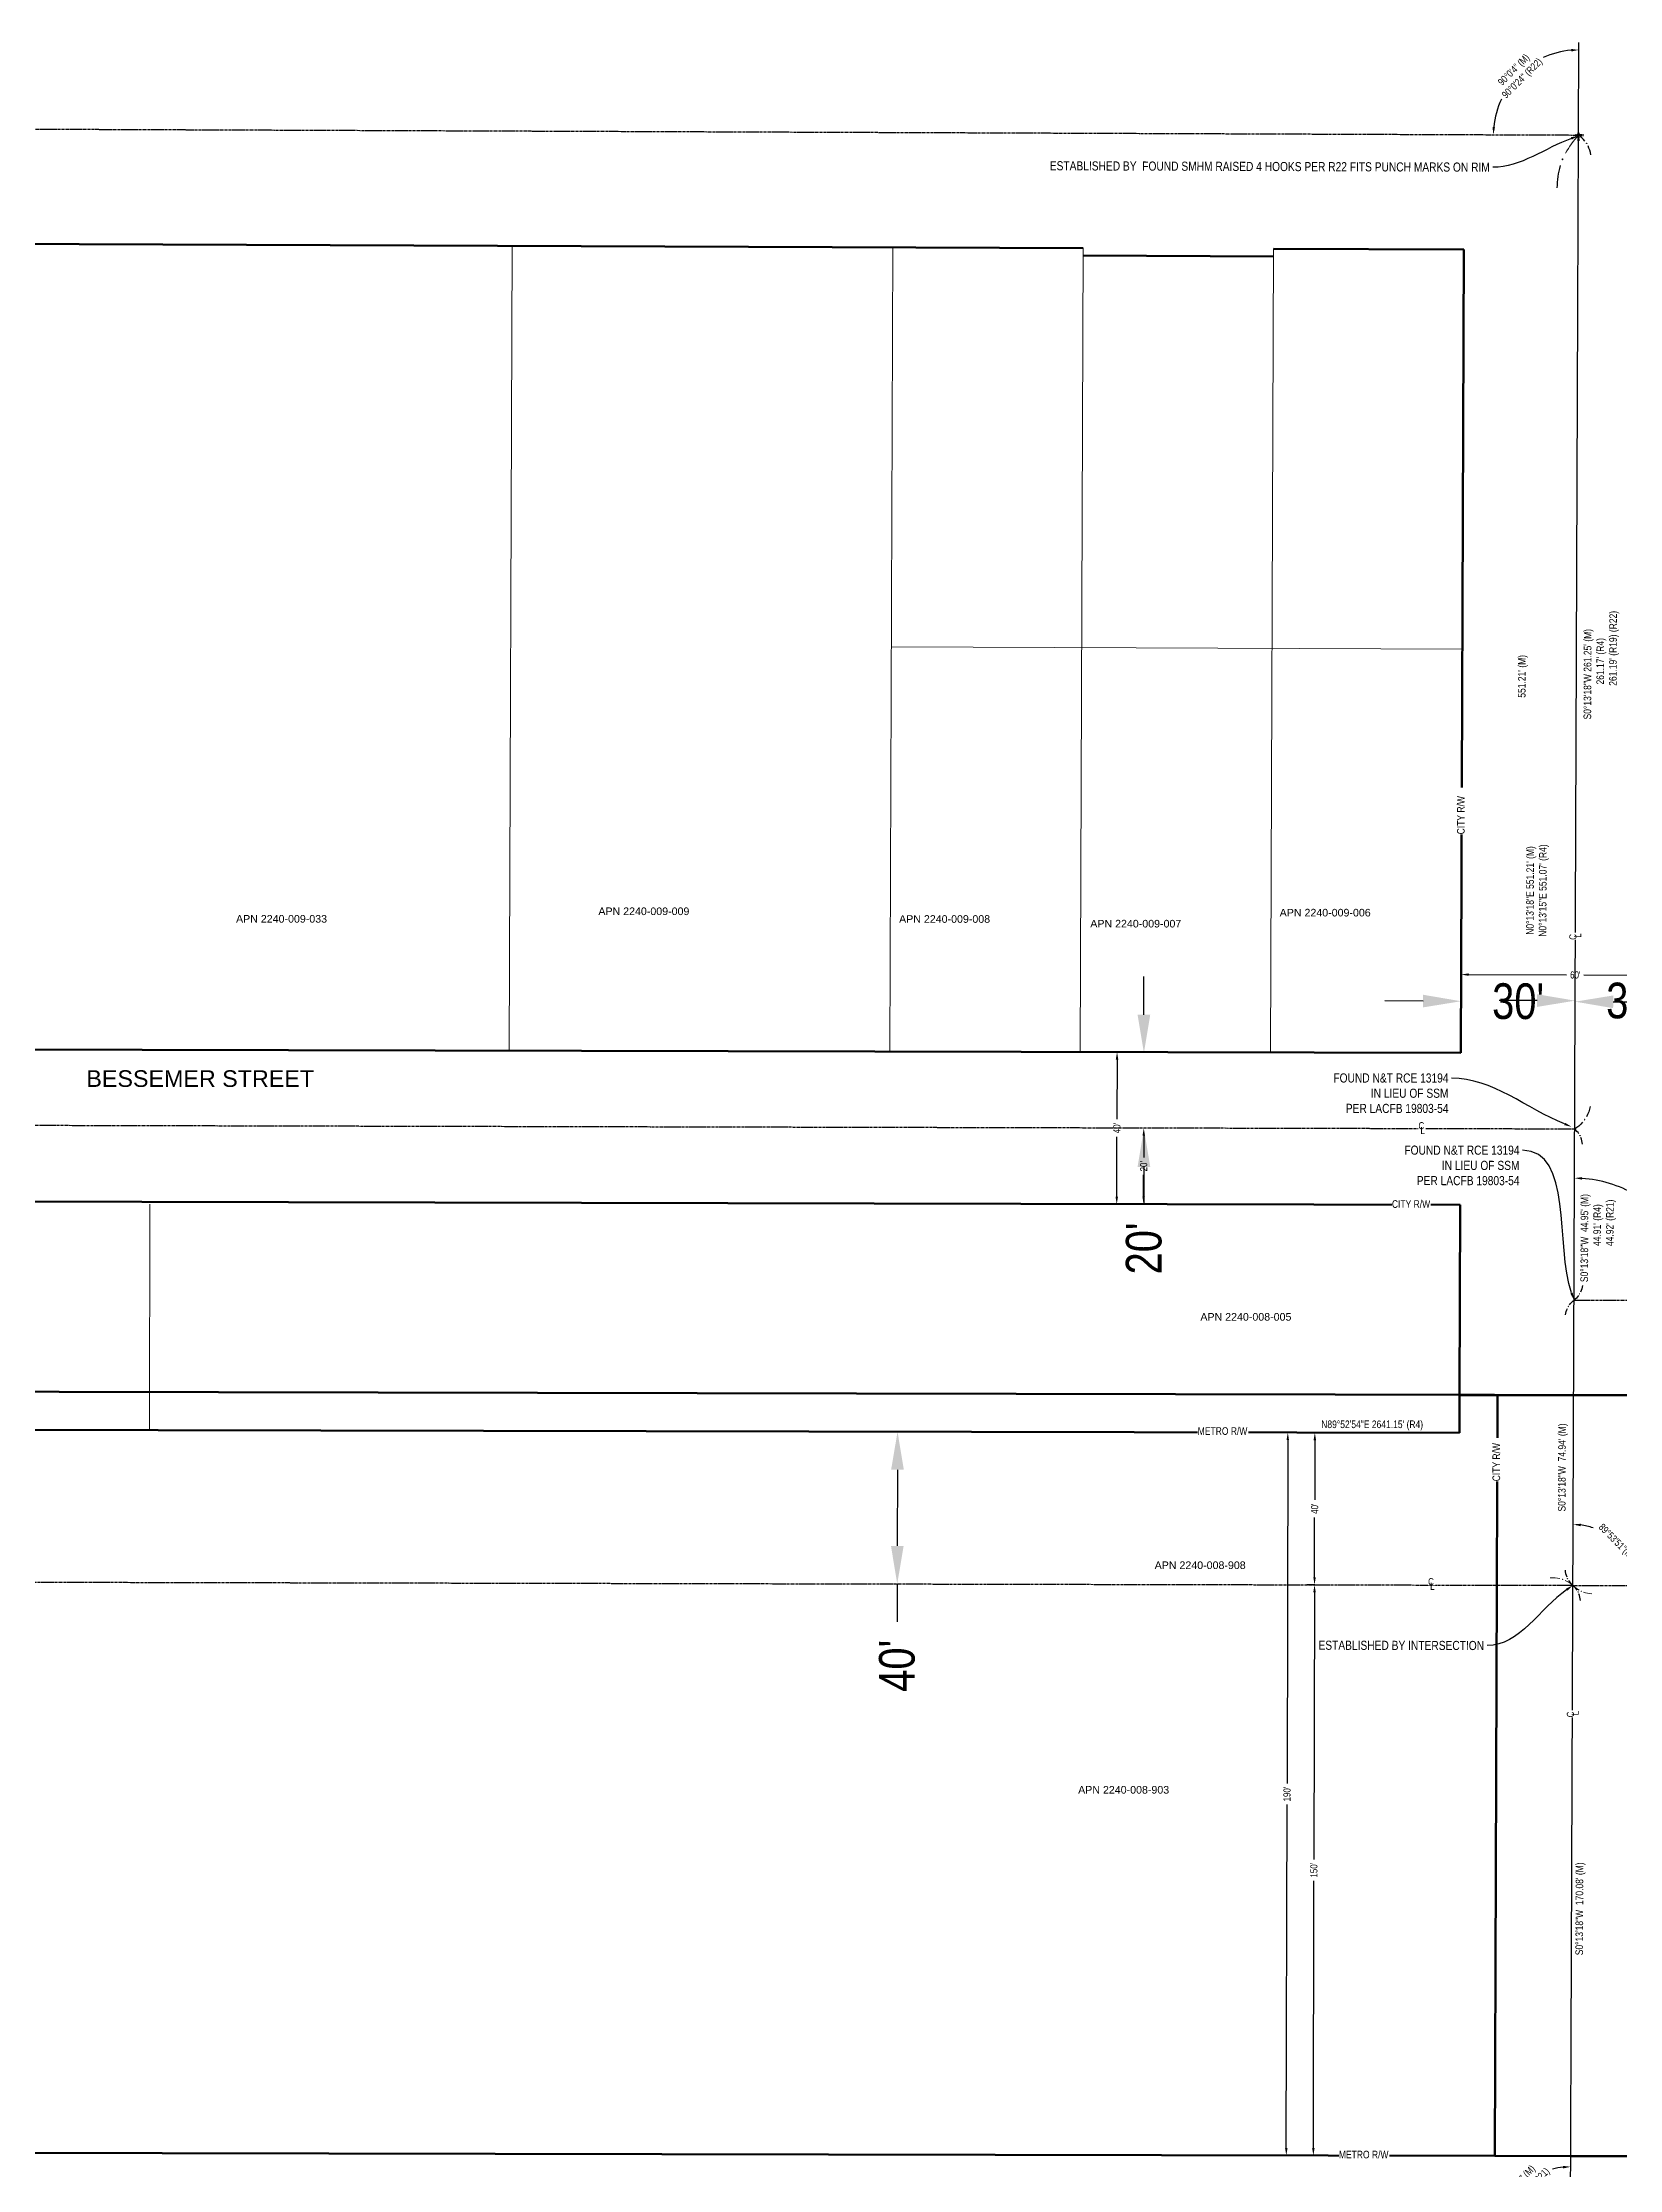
# Model space of a CAD drawing. Header units: feet. Extents: x 6396409 to 6445695, y 1882632 to 1891679.
# Drawn here: x 6426873 to 6427287, y 1888257 to 1888816 of the extents above; entities that cross this region are included whole.
import ezdxf
from ezdxf import colors
from ezdxf.entities.mleader import LeaderData, LeaderLine
from ezdxf.math import Vec2, Vec3

# ---------------------------------------------------------------- set-up
doc = ezdxf.new("R2010")
doc.units = ezdxf.units.FT
doc.header["$MEASUREMENT"] = 0
doc.linetypes.add('CENTER2', pattern=[1.125, 0.75, -0.125, 0.125, -0.125])
doc.linetypes.add('DASHED2', pattern=[0.375, 0.25, -0.125])
for name, color, linetype, lineweight in [('R-ANNO-LABL', 2, 'Continuous', 30), ('R-PROP-PRCL', 4, 'Continuous', 18), ('R-Row-Authority', 30, 'Continuous', 140), ('R-Row-Ease', 5, 'DASHED2', 50), ('R-Row-Ldr', 3, 'Continuous', 5), ('R-Row-Misc-Txto', 171, 'Continuous', 5), ('R-Row-Scl', 1, 'CENTER2', 25), ('R-Row-Sname', 8, 'Continuous', 0), ('R-Row-Srow', 6, 'Continuous', 50), ('VF-TOPO-TEXT-', 1, 'Continuous', 25)]:
    doc.layers.add(name, color=color, linetype=linetype, lineweight=lineweight)
doc.styles.add('CG-Symbol', font='arial.ttf', dxfattribs={"width": 0.8, "height": 0.09375})
doc.styles.add('G1_1 8_0', font='arial.ttf')
doc.styles.add('G4_7 32', font='arial.ttf', dxfattribs={"height": 0.219})
doc.styles.add('NCS1', font='arial.ttf', dxfattribs={"width": 0.8, "height": 0.09375})
doc.styles.add('NCS1-Anno', font='arial.ttf', dxfattribs={"width": 0.8, "height": 0.09375})
doc.dimstyles.new('Annotative (NCS1)', dxfattribs={"dimscale": 100, "dimtxt": 0.09375, "dimasz": 0.1, "dimexe": 0.1, "dimexo": 0.04, "dimgap": 0.05, "dimtad": 0, "dimdec": 3, "dimzin": 0, "dimdsep": 46, "dimtxsty": 'NCS1-Anno', "dimcen": 0.05, "dimaunit": 1, "dimadec": 3, "dimazin": 0, "dimtfac": 1, "dimtdec": 3, "dimtofl": 0, "dimtmove": 0, "dimatfit": 3, "dimfxl": 0.1, "dimtolj": 1, "dimtzin": 0, "dimarcsym": 0})

# ---------------------------------------------------------------- blocks, each defined once
blk = doc.blocks.new('*D2210')
at = {"layer": 'Defpoints', "color": 0, "transparency": 16777216}
for p in [(6427245.1, 1888450.53), (6427097.36, 1888410.83), (6427245.02, 1888410.53)]:
    blk.add_point(p, dxfattribs=at)
at = {"layer": 'R-Row-Ldr', "color": 0, "lineweight": -2, "transparency": 16777216}
for p, q in [((6427097.42, 1888440.83), (6427097.38, 1888420.83)), ((6427097.36, 1888410.83), (6427097.34, 1888400.83))]:
    blk.add_line(p, q, dxfattribs=at)
at = {"layer": 'R-Row-Ldr', "color": 0, "transparency": 16777216}
for points in [[(6427095.75, 1888440.84), (6427099.09, 1888440.83), (6427097.44, 1888450.83)], [(6427095.71, 1888420.84), (6427099.04, 1888420.83), (6427097.36, 1888410.83)]]:
    blk.add_solid(points, dxfattribs=at)
at = {"layer": 'R-Row-Ldr', "color": 0, "transparency": 16777216, "insert": (6427097.31, 1888389.32), "char_height": 9.375, "attachment_point": 5, "rotation": 89.881, "style": 'NCS1-Anno'}
blk.add_mtext("\\A1;40'", dxfattribs=at)
blk = doc.blocks.new('*D2211')
at = {"layer": 'Defpoints', "color": 0, "transparency": 16777216}
for p in [(6427245.48, 1888550.42), (6427162.19, 1888530.42), (6427245.44, 1888530.42)]:
    blk.add_point(p, dxfattribs=at)
at = {"layer": 'R-Row-Ldr', "color": 0, "lineweight": -2, "transparency": 16777216}
for p, q in [((6427162.19, 1888560.42), (6427162.19, 1888570.42)), ((6427162.19, 1888520.42), (6427162.19, 1888510.42))]:
    blk.add_line(p, q, dxfattribs=at)
at = {"layer": 'R-Row-Ldr', "color": 0, "transparency": 16777216}
for points in [[(6427160.52, 1888560.42), (6427163.85, 1888560.42), (6427162.19, 1888550.42)], [(6427160.52, 1888520.42), (6427163.85, 1888520.42), (6427162.19, 1888530.42)]]:
    blk.add_solid(points, dxfattribs=at)
at = {"layer": 'R-Row-Ldr', "color": 0, "transparency": 16777216, "insert": (6427162.19, 1888498.99), "char_height": 9.375, "attachment_point": 5, "rotation": 90, "style": 'NCS1-Anno'}
blk.add_mtext("\\A1;20'", dxfattribs=at)
blk = doc.blocks.new('_CrowsFoot-Start')
blk.add_circle((3.28, 2.59), 0.0638)
for centre, radius, start, end in [((8.43, -7.26), 11.12, 122.80358, 139.26835), ((8.35, -7.76), 11.54, 94.2373, 111.10725)]:
    blk.add_arc(centre, radius, start, end)
blk = doc.blocks.new('*D2394')
at = {"layer": 'Defpoints', "color": 0, "transparency": 16777216}
for p in [(6427275.52, 1888563.85), (6427245.48, 1888550.42), (6427275.47, 1888550.3)]:
    blk.add_point(p, dxfattribs=at)
at = {"layer": 'R-Row-Ldr', "color": 0, "lineweight": -2, "transparency": 16777216}
for p, q in [((6427235.54, 1888564), (6427225.54, 1888564.04)), ((6427285.52, 1888563.81), (6427295.52, 1888563.77))]:
    blk.add_line(p, q, dxfattribs=at)
at = {"layer": 'R-Row-Ldr', "color": 0, "transparency": 16777216}
for points in [[(6427235.54, 1888565.67), (6427235.53, 1888562.34), (6427245.54, 1888563.96)], [(6427285.53, 1888565.48), (6427285.51, 1888562.14), (6427275.52, 1888563.85)]]:
    blk.add_solid(points, dxfattribs=at)
at = {"layer": 'R-Row-Ldr', "color": 0, "transparency": 16777216, "insert": (6427260.53, 1888563.91), "char_height": 9.375, "attachment_point": 5, "rotation": 359.7784, "style": 'NCS1-Anno'}
blk.add_mtext("\\A1;30'", dxfattribs=at)
blk = doc.blocks.new('*D2395')
at = {"layer": 'Defpoints', "color": 0, "transparency": 16777216}
for p in [(6427305.51, 1888564.05), (6427275.48, 1888549.77), (6427305.48, 1888549.71)]:
    blk.add_point(p, dxfattribs=at)
at = {"layer": 'R-Row-Ldr', "color": 0, "lineweight": -2, "transparency": 16777216}
for p, q in [((6427265.51, 1888564.13), (6427255.51, 1888564.15)), ((6427315.51, 1888564.03), (6427325.51, 1888564.01))]:
    blk.add_line(p, q, dxfattribs=at)
at = {"layer": 'R-Row-Ldr', "color": 0, "transparency": 16777216}
for points in [[(6427265.51, 1888565.8), (6427265.51, 1888562.47), (6427275.51, 1888564.11)], [(6427315.51, 1888565.7), (6427315.51, 1888562.36), (6427305.51, 1888564.05)]]:
    blk.add_solid(points, dxfattribs=at)
at = {"layer": 'R-Row-Ldr', "color": 0, "transparency": 16777216, "insert": (6427290.51, 1888564.08), "char_height": 9.375, "attachment_point": 5, "rotation": 359.881, "style": 'NCS1-Anno'}
blk.add_mtext("\\A1;30'", dxfattribs=at)
blk = doc.blocks.new('Centerline')
at = {"insert": (-0.032, 0.064), "char_height": 0.0938, "attachment_point": 1, "style": 'NCS1-Anno', "bg_fill": 3, "box_fill_scale": 1, "bg_fill_color": 256, "bg_fill_transparency": 0}
blk.add_mtext_dynamic_manual_height_columns('C', width=0.09375, gutter_width=0.469, heights=[0.132], dxfattribs=at)
at = {"insert": (-0.005, 0.002), "char_height": 0.0938, "attachment_point": 1, "style": 'NCS1-Anno'}
blk.add_mtext_dynamic_manual_height_columns('L', width=0.09375, gutter_width=0.469, heights=[0], dxfattribs=at)
blk = doc.blocks.new('*D2413')
at = {"layer": 'Defpoints', "color": 0, "transparency": 16777216}
for p in [(6425954.99, 1888533.21), (6425986.36, 1887990.46), (6424632.22, 1887976.17), (6425952.84, 1887971.16), (6427273.27, 1887966.38)]:
    blk.add_point(p, dxfattribs=at)
at = {"layer": 'R-ANNO-LABL', "color": 0, "lineweight": -2, "transparency": 16777216}
for start, end in [(57.2221, 86.8133), (2.7552, 32.3463)]:
    blk.add_arc((6425952.84, 1887971.28), 38.62, start, end, dxfattribs=at)
at = {"layer": 'R-ANNO-LABL', "color": 0, "transparency": 16777216}
for points in [[(6425954.98, 1888009.5), (6425955, 1888010.17), (6425952.99, 1888009.89)], [(6425991.75, 1887973.14), (6425991.08, 1887973.12), (6425991.46, 1887971.13)]]:
    blk.add_solid(points, dxfattribs=at)
at = {"layer": 'R-ANNO-LABL', "color": 0, "transparency": 16777216, "insert": (6425980.25, 1887998.48), "char_height": 1.875, "width": 22.1496, "attachment_point": 5, "rotation": 314.7842, "style": 'NCS1-Anno'}
blk.add_mtext('\\A1;89°59\'35" (M) \\P89%%D58\'58" (R17)', dxfattribs=at)
blk = doc.blocks.new('*D2414')
at = {"layer": 'Defpoints', "color": 0, "transparency": 16777216}
for p in [(6425954.99, 1888533.21), (6424633.32, 1888245.96), (6428594.95, 1888237.72), (6425921.82, 1888224.82), (6425952.84, 1887971.28)]:
    blk.add_point(p, dxfattribs=at)
at = {"layer": 'R-ANNO-LABL', "color": 0, "lineweight": -2, "transparency": 16777216}
for start, end in [(182.9814, 211.8258), (237.8359, 266.6802)]:
    blk.add_arc((6425953.88, 1888243.22), 36.96, start, end, dxfattribs=at)
at = {"layer": 'R-ANNO-LABL', "color": 0, "transparency": 16777216}
for points in [[(6425916.64, 1888241.29), (6425917.3, 1888241.3), (6425916.92, 1888243.29)], [(6425951.75, 1888206.65), (6425951.73, 1888205.98), (6425953.74, 1888206.26)]]:
    blk.add_solid(points, dxfattribs=at)
at = {"layer": 'R-ANNO-LABL', "color": 0, "transparency": 16777216, "insert": (6425927.67, 1888217.16), "char_height": 1.875, "width": 27.8597, "attachment_point": 5, "rotation": 314.8308, "style": 'NCS1-Anno'}
blk.add_mtext('\\A1;89°54\'0" (M) \\P89%%D53\'50" (R16)', dxfattribs=at)
blk = doc.blocks.new('*D2415')
at = {"layer": 'Defpoints', "color": 0, "transparency": 16777216}
for p in [(6423314.93, 1888806.85), (6427276.4, 1888791.6), (6425982.17, 1888781.44), (6425955.88, 1888766.39), (6425952.84, 1887971.16)]:
    blk.add_point(p, dxfattribs=at)
at = {"layer": 'R-ANNO-LABL', "color": 0, "lineweight": -2, "transparency": 16777216}
for start, end in [(330.7183, 355.9952), (273.565, 298.842)]:
    blk.add_arc((6425956, 1888796.68), 30.29, start, end, dxfattribs=at)
at = {"layer": 'R-ANNO-LABL', "color": 0, "transparency": 16777216}
for points in [[(6425985.88, 1888794.58), (6425986.54, 1888794.55), (6425986.28, 1888796.56)], [(6425957.89, 1888766.12), (6425957.87, 1888766.79), (6425955.88, 1888766.39)]]:
    blk.add_solid(points, dxfattribs=at)
at = {"layer": 'R-ANNO-LABL', "color": 0, "transparency": 16777216, "insert": (6425977.33, 1888775.18), "char_height": 1.875, "width": 19.1656, "attachment_point": 5, "rotation": 44.7801, "style": 'NCS1-Anno'}
blk.add_mtext('\\A1;89°59\'55" (M)\\P90%%D00\'10" (R14)', dxfattribs=at)
blk = doc.blocks.new('*D2416')
at = {"layer": 'Defpoints', "color": 0, "transparency": 16777216}
for p in [(6427276.4, 1888791.6), (6427282.97, 1888424.29), (6425954.58, 1888413.21), (6428595.59, 1888407.72), (6427274.27, 1888240.39)]:
    blk.add_point(p, dxfattribs=at)
at = {"layer": 'R-ANNO-LABL', "color": 0, "lineweight": -2, "transparency": 16777216}
for start, end in [(70.6909, 82.6101), (7.0492, 18.9685)]:
    blk.add_arc((6427274.93, 1888410.46), 16, start, end, dxfattribs=at)
at = {"layer": 'R-ANNO-LABL', "color": 0, "transparency": 16777216}
for points in [[(6427276.96, 1888426), (6427277.01, 1888426.66), (6427274.99, 1888426.46)], [(6427291.14, 1888412.45), (6427290.47, 1888412.41), (6427290.92, 1888410.43)]]:
    blk.add_solid(points, dxfattribs=at)
at = {"layer": 'R-ANNO-LABL', "color": 0, "transparency": 16777216, "insert": (6427286.27, 1888421.74), "char_height": 1.875, "width": 12.9679, "attachment_point": 5, "rotation": 314.8297, "style": 'NCS1-Anno'}
blk.add_mtext('\\A1;89°53\'51"(M)', dxfattribs=at)
blk = doc.blocks.new('*D2417')
at = {"layer": 'Defpoints', "color": 0, "transparency": 16777216}
for p in [(6427276.4, 1888791.6), (6427265.72, 1888255.39), (6424633.32, 1888245.96), (6427256.27, 1888240.51), (6427274.27, 1888240.39)]:
    blk.add_point(p, dxfattribs=at)
at = {"layer": 'R-ANNO-LABL', "color": 0, "lineweight": -2, "transparency": 16777216}
blk.add_line((6427257.07, 1888240.51), (6427259.07, 1888240.5), dxfattribs=at)
for start, end in [(96.446, 105.9058), (163.7534, 173.2132)]:
    blk.add_arc((6427274.27, 1888240.47), 17.2, start, end, dxfattribs=at)
at = {"layer": 'R-ANNO-LABL', "color": 0, "transparency": 16777216}
for points in [[(6427272.32, 1888257.89), (6427272.36, 1888257.22), (6427274.34, 1888257.67)], [(6427257.53, 1888242.48), (6427256.86, 1888242.52), (6427257.07, 1888240.51)]]:
    blk.add_solid(points, dxfattribs=at)
at = {"layer": 'R-ANNO-LABL', "color": 0, "transparency": 16777216, "insert": (6427262.15, 1888252.67), "char_height": 1.875, "width": 14.6003, "attachment_point": 5, "rotation": 44.8296, "style": 'NCS1-Anno'}
blk.add_mtext('\\A1;90°6\'9" (M)\\P90%%D06\'19" (R21)', dxfattribs=at)
blk = doc.blocks.new('_CrowsFoot-End')
at = {"extrusion": (0, 0, -1)}
blk.add_circle((3.28, 2.59), 0.0638, dxfattribs=at)
for centre, radius, start, end in [((8.35, -7.76), 11.54, 94.2373, 111.10725), ((8.43, -7.26), 11.12, 122.80358, 139.26835)]:
    blk.add_arc(centre, radius, start, end, dxfattribs=at)
blk = doc.blocks.new('*D2430')
at = {"layer": 'Defpoints', "color": 0, "transparency": 16777216}
for p in [(6427162.15, 1888530.61), (6427245.38, 1888530.42), (6427245.33, 1888510.42)]:
    blk.add_point(p, dxfattribs=at)
at = {"layer": 'R-Row-Ldr', "color": 0, "lineweight": -2, "transparency": 16777216}
for p, q in [((6427162.15, 1888528.61), (6427162.13, 1888522.9)), ((6427162.11, 1888512.61), (6427162.12, 1888518.33))]:
    blk.add_line(p, q, dxfattribs=at)
at = {"layer": 'R-Row-Ldr', "color": 0, "transparency": 16777216}
for points in [[(6427161.81, 1888528.61), (6427162.48, 1888528.61), (6427162.15, 1888530.61)], [(6427161.78, 1888512.61), (6427162.44, 1888512.61), (6427162.11, 1888510.61)]]:
    blk.add_solid(points, dxfattribs=at)
at = {"layer": 'R-Row-Ldr', "color": 0, "transparency": 16777216, "insert": (6427162.13, 1888520.61), "char_height": 1.875, "attachment_point": 5, "rotation": 89.8677, "style": 'NCS1-Anno'}
blk.add_mtext("\\A1;20'", dxfattribs=at)
blk = doc.blocks.new('*D2436')
at = {"layer": 'Defpoints', "color": 0, "transparency": 16777216}
for p in [(6427276.5, 1888815.9), (6427265.29, 1888811.01), (6423314.93, 1888806.85), (6427276.4, 1888791.6), (6427276.4, 1888791.6)]:
    blk.add_point(p, dxfattribs=at)
at = {"layer": 'R-ANNO-LABL', "color": 0, "lineweight": -2, "transparency": 16777216}
for start, end in [(94.9034, 114.549), (155.0089, 174.6544)]:
    blk.add_arc((6427276.4, 1888791.6), 22.37, start, end, dxfattribs=at)
at = {"layer": 'R-ANNO-LABL', "color": 0, "transparency": 16777216}
for points in [[(6427274.48, 1888814.22), (6427274.5, 1888813.55), (6427276.49, 1888813.96)], [(6427254.46, 1888793.66), (6427253.8, 1888793.7), (6427254.03, 1888791.68)]]:
    blk.add_solid(points, dxfattribs=at)
at = {"layer": 'R-ANNO-LABL', "color": 0, "transparency": 16777216, "insert": (6427260.65, 1888807.47), "char_height": 1.875, "attachment_point": 5, "rotation": 44.7789, "style": 'NCS1-Anno'}
blk.add_mtext('\\A1;90°0\'4" (M)\\P90%%D0\'24" (R22)', dxfattribs=at)
blk = doc.blocks.new('*D2437')
at = {"layer": 'Defpoints', "color": 0, "transparency": 16777216}
for p in [(6427276.4, 1888791.6), (6427291.34, 1888513.12), (6427275.22, 1888485.4), (6428595.94, 1888482.71), (6427274.27, 1888240.39)]:
    blk.add_point(p, dxfattribs=at)
at = {"layer": 'R-ANNO-LABL', "color": 0, "lineweight": -2, "transparency": 16777216}
for start, end in [(59.862, 86.205), (3.4567, 29.7997)]:
    blk.add_arc((6427275.22, 1888485.4), 32.07, start, end, dxfattribs=at)
at = {"layer": 'R-ANNO-LABL', "color": 0, "transparency": 16777216}
for points in [[(6427277.33, 1888517.07), (6427277.35, 1888517.74), (6427275.34, 1888517.47)], [(6427307.56, 1888487.34), (6427306.9, 1888487.32), (6427307.29, 1888485.33)]]:
    blk.add_solid(points, dxfattribs=at)
at = {"layer": 'R-ANNO-LABL', "color": 0, "transparency": 16777216, "insert": (6427297.96, 1888508.01), "char_height": 1.875, "attachment_point": 5, "rotation": 314.8309, "style": 'NCS1-Anno'}
blk.add_mtext('\\A1;89°53\'42" (M) \\P89%%D53\'46" (R20)', dxfattribs=at)
blk = doc.blocks.new('*D2482')
at = {"layer": 'Defpoints', "color": 0, "transparency": 16777216}
for p in [(6427245.56, 1888570.48), (6427305.56, 1888570.75), (6427305.56, 1888570.25)]:
    blk.add_point(p, dxfattribs=at)
at = {"layer": 'R-Row-Ldr', "color": 0, "lineweight": -2, "transparency": 16777216}
for p, q in [((6427245.56, 1888571.28), (6427245.57, 1888572.97)), ((6427247.56, 1888570.97), (6427273.28, 1888570.87)), ((6427303.56, 1888570.75), (6427277.84, 1888570.85)), ((6427305.56, 1888571.05), (6427305.57, 1888572.75))]:
    blk.add_line(p, q, dxfattribs=at)
at = {"layer": 'R-Row-Ldr', "color": 0, "transparency": 16777216}
for points in [[(6427247.56, 1888571.3), (6427247.56, 1888570.63), (6427245.56, 1888570.97)], [(6427303.56, 1888571.09), (6427303.56, 1888570.42), (6427305.56, 1888570.75)]]:
    blk.add_solid(points, dxfattribs=at)
at = {"layer": 'R-Row-Ldr', "color": 0, "transparency": 16777216, "insert": (6427275.56, 1888570.86), "char_height": 1.875, "attachment_point": 5, "rotation": 359.7825, "style": 'NCS1-Anno'}
blk.add_mtext("\\A1;60'", dxfattribs=at)
blk = doc.blocks.new('*D2483')
at = {"layer": 'Defpoints', "color": 0, "transparency": 16777216}
for p in [(6427155.09, 1888550.63), (6427155.13, 1888550.63), (6427155, 1888510.63)]:
    blk.add_point(p, dxfattribs=at)
at = {"layer": 'R-Row-Ldr', "color": 0, "lineweight": -2, "transparency": 16777216}
for p, q in [((6427155.13, 1888548.63), (6427155.09, 1888532.93)), ((6427155.89, 1888550.63), (6427157.13, 1888550.62)), ((6427155.05, 1888512.63), (6427155.08, 1888528.32)), ((6427155.8, 1888510.63), (6427157.04, 1888510.62))]:
    blk.add_line(p, q, dxfattribs=at)
at = {"layer": 'R-Row-Ldr', "color": 0, "transparency": 16777216}
for points in [[(6427154.8, 1888548.63), (6427155.46, 1888548.63), (6427155.13, 1888550.63)], [(6427154.71, 1888512.63), (6427155.38, 1888512.63), (6427155.04, 1888510.63)]]:
    blk.add_solid(points, dxfattribs=at)
at = {"layer": 'R-Row-Ldr', "color": 0, "transparency": 16777216, "insert": (6427155.09, 1888530.63), "char_height": 1.875, "attachment_point": 5, "rotation": 89.8677, "style": 'NCS1-Anno'}
blk.add_mtext("\\A1;40'", dxfattribs=at)
blk = doc.blocks.new('*D2491')
at = {"layer": 'Defpoints', "color": 0, "transparency": 16777216}
for p in [(6427207.03, 1888410.61), (6427207.89, 1888410.6), (6427207.58, 1888260.61)]:
    blk.add_point(p, dxfattribs=at)
at = {"layer": 'R-Row-Ldr', "color": 0, "lineweight": -2, "transparency": 16777216}
for p, q in [((6427207.09, 1888410.61), (6427205.03, 1888410.61)), ((6427207.02, 1888408.61), (6427206.88, 1888338.39)), ((6427206.72, 1888262.61), (6427206.87, 1888332.82)), ((6427206.78, 1888260.61), (6427204.72, 1888260.61))]:
    blk.add_line(p, q, dxfattribs=at)
at = {"layer": 'R-Row-Ldr', "color": 0, "transparency": 16777216}
for points in [[(6427206.69, 1888408.61), (6427207.36, 1888408.61), (6427207.03, 1888410.61)], [(6427206.39, 1888262.61), (6427207.05, 1888262.61), (6427206.72, 1888260.61)]]:
    blk.add_solid(points, dxfattribs=at)
at = {"layer": 'R-Row-Ldr', "color": 0, "transparency": 16777216, "insert": (6427206.87, 1888335.61), "char_height": 1.875, "attachment_point": 5, "rotation": 89.881, "style": 'NCS1-Anno'}
blk.add_mtext("\\A1;150'", dxfattribs=at)
blk = doc.blocks.new('*D2492')
at = {"layer": 'Defpoints', "color": 0, "transparency": 16777216}
for p in [(6427207.11, 1888450.61), (6427207.11, 1888450.61), (6427207.03, 1888410.61)]:
    blk.add_point(p, dxfattribs=at)
at = {"layer": 'R-Row-Ldr', "color": 0, "lineweight": -2, "transparency": 16777216}
for p, q in [((6427206.31, 1888450.61), (6427205.11, 1888450.61)), ((6427207.11, 1888448.61), (6427207.07, 1888432.91)), ((6427207.03, 1888412.61), (6427207.06, 1888428.3)), ((6427206.23, 1888410.61), (6427205.03, 1888410.61))]:
    blk.add_line(p, q, dxfattribs=at)
at = {"layer": 'R-Row-Ldr', "color": 0, "transparency": 16777216}
for points in [[(6427206.77, 1888448.61), (6427207.44, 1888448.6), (6427207.11, 1888450.61)], [(6427206.7, 1888412.61), (6427207.37, 1888412.61), (6427207.03, 1888410.61)]]:
    blk.add_solid(points, dxfattribs=at)
at = {"layer": 'R-Row-Ldr', "color": 0, "transparency": 16777216, "insert": (6427207.07, 1888430.61), "char_height": 1.875, "attachment_point": 5, "rotation": 89.881, "style": 'NCS1-Anno'}
blk.add_mtext("\\A1;40'", dxfattribs=at)
blk = doc.blocks.new('*D2493')
at = {"layer": 'Defpoints', "color": 0, "transparency": 16777216}
for p in [(6427199.97, 1888450.62), (6427200, 1888450.62), (6427199.57, 1888260.63)]:
    blk.add_point(p, dxfattribs=at)
at = {"layer": 'R-Row-Ldr', "color": 0, "lineweight": -2, "transparency": 16777216}
for p, q in [((6427199.99, 1888448.62), (6427199.81, 1888358.41)), ((6427200.77, 1888450.62), (6427202, 1888450.62)), ((6427199.61, 1888262.63), (6427199.8, 1888352.84)), ((6427200.37, 1888260.62), (6427201.6, 1888260.62))]:
    blk.add_line(p, q, dxfattribs=at)
at = {"layer": 'R-Row-Ldr', "color": 0, "transparency": 16777216}
for points in [[(6427199.66, 1888448.62), (6427200.33, 1888448.62), (6427200, 1888450.62)], [(6427199.28, 1888262.63), (6427199.94, 1888262.62), (6427199.6, 1888260.63)]]:
    blk.add_solid(points, dxfattribs=at)
at = {"layer": 'R-Row-Ldr', "color": 0, "transparency": 16777216, "insert": (6427199.8, 1888355.62), "char_height": 1.875, "attachment_point": 5, "rotation": 89.881, "style": 'NCS1-Anno'}
blk.add_mtext("\\A1;190'", dxfattribs=at)

msp = doc.modelspace()

# ---------------------------------------------------------------- linework, layer by layer
at = {"layer": 'R-ANNO-LABL'}
msp.add_line((6427276.401, 1888791.5974), (6427276.495, 1888815.9035), dxfattribs=at)
msp.add_arc((6427290.9238, 1888777.7291), 20.1802, 163.209607, 180.079557, dxfattribs=at)
at = {"layer": 'R-PROP-PRCL'}
for p, q in [((6426996.1244, 1888762.4864), (6426995.3941, 1888551.0338)), ((6427096.1877, 1888762.0959), (6427095.4299, 1888550.8126)), ((6427145.4477, 1888550.702), (6427146.2193, 1888761.9007)), ((6427196.2509, 1888761.7055), (6427195.4656, 1888550.5915)), ((6427245.886, 1888656.491), (6427095.811, 1888657.0816)), ((6426900.9624, 1888510.645), (6426900.8416, 1888451.2741))]:
    msp.add_line(p, q, dxfattribs=at)
at = {"layer": 'R-Row-Authority'}
for p, q in [((6427245.1041, 1888450.5267), (6427245.1422, 1888460.5684)), ((6427245.1418, 1888460.461), (6428595.8238, 1888457.7207)), ((6426650.8434, 1888451.7612), (6427245.1041, 1888450.5267)), ((6426218.9052, 1888262.6658), (6427254.3829, 1888260.5115)), ((6427254.3829, 1888260.5115), (6427274.3829, 1888260.4699)), ((6427294.3829, 1888260.4282), (6427274.3829, 1888260.4699))]:
    msp.add_line(p, q, dxfattribs=at)
msp.add_lwpolyline([(6425954.6879, 1888463.2074), (6428595.7588, 1888457.721)], dxfattribs=at)
at = {"layer": 'R-Row-Ease'}
for p, q in [((6427277.68, 1888791.53), (6427275.61, 1888791.55)), ((6427276.37, 1888792.2), (6427276.39, 1888790))]:
    msp.add_line(p, q, dxfattribs=at)
at = {"layer": 'R-Row-Misc-Txto'}
msp.add_circle((6427272.2145, 1888785.2088), 0.1115, dxfattribs=at)
msp.add_arc((6427299.1445, 1888771.6905), 30.2249, 138.805042, 150.007688, dxfattribs=at)
at = {"layer": 'R-Row-Scl'}
for p, q in [((6423314.9287, 1888806.85), (6427276.401, 1888791.5974)), ((6427275.3907, 1888530.3501), (6426615.2092, 1888531.8742)), ((6427275.2168, 1888485.4001), (6428595.9414, 1888482.7101))]:
    msp.add_line(p, q, dxfattribs=at)
at = {"layer": 'R-Row-Scl', "linetype": 'Continuous'}
msp.add_line((6427274.2693, 1888240.3902), (6427276.401, 1888791.5974), dxfattribs=at)
at = {"layer": 'R-Row-Scl'}
msp.add_lwpolyline([(6425954.584, 1888413.2075), (6428595.6549, 1888407.7211)], dxfattribs=at)
at = {"layer": 'R-Row-Srow'}
for p, q in [((6426645.9031, 1888763.8529), (6427146.2193, 1888761.9007)), ((6427146.2115, 1888759.9007), (6427196.2431, 1888759.7055)), ((6427196.2509, 1888761.7055), (6427246.2846, 1888761.5103)), ((6427245.4833, 1888550.4192), (6427246.2846, 1888761.5103)), ((6427245.4833, 1888550.4192), (6426645.269, 1888551.8048)), ((6427245.3315, 1888510.4194), (6426585.1495, 1888511.9435)), ((6427245.1422, 1888460.5684), (6427245.3315, 1888510.4194)), ((6427254.3829, 1888260.5115), (6427255.1422, 1888460.5171))]:
    msp.add_line(p, q, dxfattribs=at)

# ---------------------------------------------------------------- block references
at = {"layer": 'R-ANNO-LABL', "color": 2, "linetype": 'Continuous', "lineweight": 30, "extrusion": (1.21883e-16, 1.19248e-17, -1), "xscale": -0.7351928228632612, "yscale": 0.7351928228632613, "zscale": 0.7351928228632613, "rotation": 84.41207433161759}
msp.add_blockref('_CrowsFoot-Start', (-6427276.401, 1888791.5974), dxfattribs=at)
at = {"layer": 'R-ANNO-LABL', "color": 2, "linetype": 'Continuous', "lineweight": 30, "extrusion": (1.21226e-16, -1.73718e-17, -1), "xscale": -0.8607637071571348, "yscale": 0.8607637071571348, "zscale": 0.8607637071571348, "rotation": 98.15498949365592}
msp.add_blockref('_CrowsFoot-End', (-6427275.3907, 1888530.3501), dxfattribs=at)
at = {"layer": 'R-ANNO-LABL', "color": 2, "linetype": 'Continuous', "lineweight": 30, "extrusion": (1.22456e-16, 1.46398e-18, -1), "xscale": -0.5332381437745042, "yscale": 0.5332381437745043, "zscale": 0.5332381437745042, "rotation": 89.31505284922835}
msp.add_blockref('_CrowsFoot-Start', (-6427275.3907, 1888530.3501), dxfattribs=at)
at = {"layer": 'R-ANNO-LABL', "color": 2, "linetype": 'Continuous', "lineweight": 30, "extrusion": (1.22286e-16, -6.62144e-18, -1), "xscale": -0.5332381437745031, "yscale": 0.5332381437745031, "zscale": 0.5332381437745031, "rotation": 93.09939000871957}
msp.add_blockref('_CrowsFoot-End', (-6427275.2168, 1888485.4001), dxfattribs=at)
at = {"layer": 'R-ANNO-LABL', "color": 2, "linetype": 'Continuous', "lineweight": 30, "extrusion": (-1.22286e-16, 6.62144e-18, -1), "xscale": -0.5332381437745031, "yscale": 0.5332381437745031, "zscale": 0.5332381437745031, "rotation": 273.0993900100856}
msp.add_blockref('_CrowsFoot-End', (-6427275.2168, 1888485.4001), dxfattribs=at)
at = {"layer": 'R-ANNO-LABL', "color": 2, "linetype": 'Continuous', "lineweight": 30, "extrusion": (-1.22456e-16, -1.46398e-18, -1), "xscale": -0.5332381437745042, "yscale": 0.5332381437745043, "zscale": 0.5332381437745042, "rotation": 269.3150528505944}
msp.add_blockref('_CrowsFoot-Start', (-6427274.927, 1888410.4647), dxfattribs=at)
at = {"layer": 'R-ANNO-LABL', "color": 2, "linetype": 'Continuous', "lineweight": 30, "xscale": 0.5332381437745043, "yscale": 0.5332381437745043, "zscale": 0.5332381437745043, "rotation": 269.782502369593}
msp.add_blockref('_CrowsFoot-Start', (6427274.927, 1888410.4647), dxfattribs=at)
at = {"layer": 'R-Row-Misc-Txto'}
for xscale, yscale, zscale, rotation in [(-0.7479072599149194, 0.7479072599149194, 0.7479072599149194, 8.042381263911809), (-0.6453990824866583, 0.6453990824866581, 0.6453990824866581, 182.523749384889)]:
    msp.add_blockref('_CrowsFoot-Start', (6427274.927, 1888410.4647), dxfattribs=dict(at, xscale=xscale, yscale=yscale, zscale=zscale, rotation=rotation))

# ---------------------------------------------------------------- texts
at = {"layer": 'R-ANNO-LABL', "color": 2, "linetype": 'Continuous', "lineweight": 30, "char_height": 2, "style": 'NCS1'}
for s, insert, width, attachment_point, rotation in [('{\\C256;S0°13\'18"W} 261.25\' (M) \\P ^I         261.17\' (R4)\\P^I                     261.19\' (R19) (R22)', (6427287.0426, 1888649.8695), 50.334944, 8, 89.782502), ('{\\C256;S0°13\'18"W}  44.95\' (M) \\P^I          44.91\' (R4)\\P^I            44.92\' (R21)', (6427286.218, 1888501.6956), 37.952211, 8, 89.792074), ('{\\C256;S0°13\'18"W}  74.94\' (M) ', (6427273.6407, 1888441.433), 37.952211, 8, 89.792074), ('{\\C256;S0°13\'18"W}  170.08\' (M)', (6427275.6296, 1888325.4635), 38.923008, 2, 89.782502)]:
    msp.add_mtext(s, dxfattribs=dict(at, insert=insert, width=width, attachment_point=attachment_point, rotation=rotation))
at = {"layer": 'R-ANNO-LABL', "linetype": 'Continuous', "lineweight": -3, "insert": (6427262.6691, 1888593.0711), "char_height": 2, "attachment_point": 2, "rotation": 89.771351, "style": 'NCS1'}
msp.add_mtext('N0°13\'18"E 551.21\' (M)\\PN0°13\'15"E 551.07\' (R4)', dxfattribs=at)
at = {"layer": 'R-ANNO-LABL', "linetype": 'Continuous', "lineweight": -3, "insert": (6427222.1773, 1888453.7844), "char_height": 2, "attachment_point": 2, "style": 'NCS1'}
msp.add_mtext('N89°52\'54"E 2641.15\' (R4)', dxfattribs=at)
at = {"layer": 'R-Row-Misc-Txto', "style": 'G1_1 8_0'}
for s, p in [('APN 2240-009-033', (6426923.5912, 1888584.6188)), ('APN 2240-009-009', (6427018.8134, 1888586.6072)), ('APN 2240-009-008', (6427097.8486, 1888584.5753)), ('APN 2240-009-006', (6427197.8721, 1888586.2434)), ('APN 2240-009-007', (6427148.094, 1888583.3471)), ('APN 2240-008-005', (6427177.0319, 1888480.0181)), ('APN 2240-008-908', (6427165.0148, 1888414.7505)), ('APN 2240-008-903', (6427144.9066, 1888355.7285))]:
    msp.add_text(s, height=2, dxfattribs=at).set_placement(p)
at = {"layer": 'R-Row-Misc-Txto', "linetype": 'Continuous', "lineweight": -3, "insert": (6427263.1041, 1888649.3371), "char_height": 2, "attachment_point": 8, "rotation": 89.780695, "style": 'NCS1'}
msp.add_mtext("551.21' (M)", dxfattribs=at)
at = {"layer": 'R-Row-Sname', "insert": (6426884.2537, 1888545.826), "char_height": 4.38, "width": 67.957316, "attachment_point": 1, "style": 'G4_7 32'}
msp.add_mtext('BESSEMER STREET', dxfattribs=at)

# ---------------------------------------------------------------- dimensions: what is measured, and where the dimension line sits
at = {"layer": 'R-ANNO-LABL'}
for base, line1, line2, text, override, picture, middle in [((6427265.2926, 1888811.0105), ((6427276.401, 1888791.5974), (6427276.495, 1888815.9035)), ((6423314.9287, 1888806.85), (6427276.401, 1888791.5974)), '<> (M)\\P90%%D0\'24" (R22)', {"dimscale": 0, "dimpost": ''}, '*D2436', (6427260.6466, 1888807.4739)), ((6425982.1689, 1888781.437), ((6425955.882, 1888766.3943), (6425952.84, 1887971.16)), ((6423314.9287, 1888806.85), (6427276.401, 1888791.5974)), '<> (M)\\P90%%D00\'10" (R14)', {"dimscale": 0}, '*D2415', (6425977.3318, 1888775.1829)), ((6427265.7203, 1888255.3904), ((6424633.3222, 1888245.9646), (6427256.2674, 1888240.5075)), ((6427274.2693, 1888240.3902), (6427276.401, 1888791.5974)), '<> (M)\\P90%%D06\'19" (R21)', {"dimscale": 0, "dimpost": ''}, '*D2417', (6427262.1463, 1888252.6657)), ((6427282.9705, 1888424.2917), ((6428595.5938, 1888407.7212), (6425954.584, 1888413.2075)), ((6427274.2693, 1888240.3902), (6427276.401, 1888791.5974)), '<>(M)', {"dimscale": 0, "dimpost": ''}, '*D2416', (6427286.2718, 1888421.7422)), ((6425986.3578, 1887990.4595), ((6424632.2221, 1887976.17), (6427273.2665, 1887966.3813)), ((6425954.99, 1888533.21), (6425952.84, 1887971.16)), '<> (M) \\P89%%D58\'58" (R17)', {"dimscale": 0, "dimpost": ''}, '*D2413', (6425980.251, 1887998.4802)), ((6425921.8214, 1888224.8213), ((6424633.3222, 1888245.9646), (6428594.953, 1888237.7223)), ((6425954.99, 1888533.21), (6425952.8405, 1887971.2753)), '<> (M) \\P89%%D53\'50" (R16)', {"dimscale": 0}, '*D2414', (6425927.6674, 1888217.1582))]:
    dim = msp.add_angular_dim_2l(base=base, line1=line1, line2=line2, text=text, dimstyle='Annotative (NCS1)', override=override, dxfattribs=at)
    dim.commit()
    dim.dimension.update_dxf_attribs({"geometry": picture, "text_midpoint": middle})
at = {"layer": 'R-Row-Ldr'}
dim = msp.add_linear_dim(base=(6427162.1882, 1888530.4192), p1=(6427245.4833, 1888550.4192), p2=(6427245.4372, 1888530.4192), angle=90, dimstyle='Annotative (NCS1)', override={"dimdec": 0, "dimpost": "'", "dimse1": 1, "dimse2": 1, "dimsd1": 0, "dimsd2": 0}, dxfattribs=at)
dim.commit()
dim.dimension.update_dxf_attribs({"geometry": '*D2211', "text_midpoint": (6427162.1882, 1888498.991)})
for base, p1, p2, angle, picture, middle in [((6427275.5202, 1888563.8486), (6427245.4833, 1888550.4192), (6427275.4679, 1888550.3032), 359.778414, '*D2394', (6427260.528, 1888563.9066)), ((6427305.5109, 1888564.0506), (6427275.4811, 1888549.77), (6427305.4811, 1888549.7077), 359.880976, '*D2395', (6427290.5109, 1888564.0818))]:
    dim = msp.add_linear_dim(base=base, p1=p1, p2=p2, angle=angle, dimstyle='Annotative (NCS1)', override={"dimdec": 0, "dimpost": "'", "dimse1": 1, "dimse2": 1}, dxfattribs=at)
    dim.commit()
    dim.dimension.update_dxf_attribs({"geometry": picture, "text_midpoint": middle, "dimtype": 161})
for p1, p2, distance, override, picture, middle in [((6427245.5595, 1888570.4761), (6427305.559, 1888570.2483), 0.4989, {"dimdec": 0, "dimpost": "'"}, '*D2482', (6427275.5611, 1888570.8611)), ((6427154.9964, 1888510.628), (6427155.0887, 1888550.6279), -0.0443, {"dimdec": 0, "dimpost": "'"}, '*D2483', (6427155.0868, 1888530.6278)), ((6427245.3315, 1888510.4194), (6427245.3777, 1888530.4194), 83.2261, {"dimdec": 0, "dimpost": "'", "dimse1": 1, "dimse2": 1}, '*D2430', (6427162.1287, 1888520.6115)), ((6427245.1041, 1888450.5267), (6427245.021, 1888410.5268), -147.6638, {"dimdec": 0, "dimpost": "'", "dimse1": 1, "dimse2": 1, "dimsd1": 0}, '*D2210', (6427097.3129, 1888389.3184)), ((6427199.5713, 1888260.6255), (6427199.966, 1888450.6205), -0.0331, {"dimdec": 0, "dimpost": "'"}, '*D2493', (6427199.8017, 1888355.6229)), ((6427207.0277, 1888410.6058), (6427207.1108, 1888450.6057), 0, {"dimdec": 0, "dimpost": "'"}, '*D2492', (6427207.0692, 1888430.6057)), ((6427207.5752, 1888260.6088), (6427207.8868, 1888410.604), 0.8591, {"dimdec": 0, "dimpost": "'"}, '*D2491', (6427206.8719, 1888335.6082))]:
    dim = msp.add_aligned_dim(p1=p1, p2=p2, distance=distance, dimstyle='Annotative (NCS1)', override=override, dxfattribs=at)
    dim.commit()
    dim.dimension.update_dxf_attribs({"geometry": picture, "text_midpoint": middle})

# ---------------------------------------------------------------- leaders
at = {"layer": 'VF-TOPO-TEXT-'}
ml = msp.add_multileader_mtext('Standard', dxfattribs=at)
ml.set_content('ESTABLISHED BY  FOUND SMHM RAISED 4 HOOKS PER R22 FITS PUNCH MARKS ON RIM ', color=256, style='NCS1-Anno')
ml.set_leader_properties()
ml.build(insert=Vec2(0, 0))
ml.multileader.update_dxf_attribs({"leader_type": 2, "dogleg_length": 0.1, "arrow_head_size": 2, "scale": 20})
ctx = ml.context
ctx.base_point, ctx.scale, ctx.char_height, ctx.arrow_head_size, ctx.landing_gap_size, ctx.plane_origin, ctx.plane_x_axis, ctx.plane_y_axis = Vec3(6427196.893, 1888783.3269), 20, 2.4, 2, 0.8, Vec3(6427242.6406, 1888783.4959), Vec3(0.99999444, -0.0033356), Vec3(0.0033356, 0.99999444)
ctx.text_align_type = 2
notes = []
notes.append((ctx, [(0, (1, 1, 0), (6427255.8924, 1888783.1301), (-0.99999444, 0.0033356), 2, [(0, [(6427276.3983, 1888791.393)], 0, [])])]))
ctx.mtext.insert, ctx.mtext.text_direction, ctx.mtext.rotation, ctx.mtext.width, ctx.mtext.alignment, ctx.mtext.flow_direction = Vec3(6427253.0964, 1888784.3394), Vec3(0.99999444, -0.0033356), 6.2798497, 55.758696, 3, 5
ml = msp.add_multileader_mtext('Standard', dxfattribs=at)
ml.set_content('FOUND 2" BRASS DISK IN WELL MONUMENT CITY OF LOS ANGELES SURVEY DIVISION \\PPER R18', color=256, style='NCS1-Anno')
ml.set_leader_properties()
ml.build(insert=Vec2(0, 0))
ml.multileader.update_dxf_attribs({"leader_type": 2, "dogleg_length": 0.1, "arrow_head_size": 2, "scale": 20})
ctx = ml.context
ctx.base_point, ctx.scale, ctx.char_height, ctx.arrow_head_size, ctx.landing_gap_size, ctx.plane_origin, ctx.plane_x_axis, ctx.plane_y_axis = Vec3(6426013.0609, 1888568.9662), 20, 2.4, 2, 0.8, Vec3(6425939.4998, 1888526.9617), Vec3(0.99998696, -0.00510608), Vec3(0.00510608, 0.99998696)
notes.append((ctx, [(1, (1, 1, 0), (6426011.0609, 1888568.9765), (0.99998696, -0.00510608), 2, [(0, [(6425954.99, 1888533.21)], 0, [])])]))
ctx.mtext.insert, ctx.mtext.text_direction, ctx.mtext.rotation, ctx.mtext.width, ctx.mtext.flow_direction = Vec3(6426013.8671, 1888570.1826), Vec3(0.99998696, -0.00510608), 6.27807921, 62.338906, 5
ml = msp.add_multileader_mtext('Standard', dxfattribs=at)
ml.set_content('FOUND N&T RCE 13194\\PIN LIEU OF SSM \\PPER LACFB 19803-54', color=256, style='NCS1-Anno')
ml.set_leader_properties()
ml.build(insert=Vec2(0, 0))
ml.multileader.update_dxf_attribs({"leader_type": 2, "dogleg_length": 0.1, "arrow_head_size": 2, "scale": 20})
ctx = ml.context
ctx.base_point, ctx.scale, ctx.char_height, ctx.arrow_head_size, ctx.landing_gap_size, ctx.plane_origin, ctx.plane_x_axis, ctx.plane_y_axis = Vec3(6427211.5278, 1888543.783), 20, 2.4, 2, 0.8, Vec3(6427332.5316, 1888529.4612), Vec3(0.99999989, -0.00046288), Vec3(0.00046288, 0.99999989)
ctx.text_align_type = 2
notes.append((ctx, [(0, (1, 1, 0), (6427245.0358, 1888543.7674), (-0.99999989, 0.00046288), 2, [(0, [(6427274.6016, 1888530.9615)], 0, [])])]))
ctx.mtext.insert, ctx.mtext.text_direction, ctx.mtext.rotation, ctx.mtext.width, ctx.mtext.alignment, ctx.mtext.flow_direction = Vec3(6427242.2363, 1888544.99), Vec3(0.99999989, -0.00046288), 6.28272243, 34.036166, 3, 5
ml = msp.add_multileader_mtext('Standard', dxfattribs=at)
ml.set_content('FOUND N&T RCE 13194\\PIN LIEU OF SSM \\PPER LACFB 19803-54', color=256, style='NCS1-Anno')
ml.set_leader_properties()
ml.build(insert=Vec2(0, 0))
ml.multileader.update_dxf_attribs({"leader_type": 2, "dogleg_length": 0.1, "arrow_head_size": 2, "scale": 20})
ctx = ml.context
ctx.base_point, ctx.scale, ctx.char_height, ctx.arrow_head_size, ctx.landing_gap_size, ctx.plane_origin, ctx.plane_x_axis, ctx.plane_y_axis = Vec3(6427230.1897, 1888524.8115), 20, 2.4, 2, 0.8, Vec3(6427320.4464, 1888413.5535), Vec3(0.99999989, -0.00046288), Vec3(0.00046288, 0.99999989)
ctx.text_align_type = 2
notes.append((ctx, [(0, (1, 1, 0), (6427263.6977, 1888524.796), (-0.99999989, 0.00046288), 2, [(0, [(6427275.2168, 1888485.4001)], 0, [])])]))
ctx.mtext.insert, ctx.mtext.text_direction, ctx.mtext.rotation, ctx.mtext.width, ctx.mtext.alignment, ctx.mtext.flow_direction = Vec3(6427260.8982, 1888526.0185), Vec3(0.99999989, -0.00046288), 6.28272243, 32.33047, 3, 5
ml = msp.add_multileader_mtext('Standard', dxfattribs=at)
ml.set_content('ESTABLISHED BY INTERSECTION', color=256, style='NCS1-Anno')
ml.set_leader_properties()
ml.build(insert=Vec2(0, 0))
ml.multileader.update_dxf_attribs({"leader_type": 2, "dogleg_length": 0.1, "arrow_head_size": 2, "scale": 20})
ctx = ml.context
ctx.base_point, ctx.scale, ctx.char_height, ctx.arrow_head_size, ctx.landing_gap_size, ctx.plane_origin, ctx.plane_x_axis, ctx.plane_y_axis = Vec3(6427228.2132, 1888394.6702), 20, 2.4, 2, 0.8, Vec3(6427228.0267, 1888385.1617), Vec3(0.99999833, -0.00182756), Vec3(0.00182756, 0.99999833)
ctx.text_align_type = 2
notes.append((ctx, [(0, (1, 1, 0), (6427254.3869, 1888394.6224), (-0.99999833, 0.00182756), 2, [(0, [(6427274.927, 1888410.4647)], 0, [])])]))
ctx.mtext.insert, ctx.mtext.text_direction, ctx.mtext.rotation, ctx.mtext.width, ctx.mtext.alignment, ctx.mtext.flow_direction = Vec3(6427251.5892, 1888395.848), Vec3(0.99999833, -0.00182756), 6.28135775, 41.153021, 3, 5
for ctx, leaders in notes:
    for number, flags, end, landing, length, lines in leaders:
        leader = LeaderData()
        leader.index, (leader.has_last_leader_line, leader.has_dogleg_vector, leader.attachment_direction) = number, flags
        leader.last_leader_point, leader.dogleg_vector, leader.dogleg_length = Vec3(end), Vec3(landing), length
        for number, points, colour, breaks in lines:
            line = LeaderLine()
            line.index, line.vertices, line.color, line.breaks = number, Vec3.list(points), colors.encode_raw_color(colour), breaks
            leader.lines.append(line)
        ctx.leaders.append(leader)

# ---------------------------------------------------------------- next in the draw order: block references
at = {"layer": 'R-ANNO-LABL', "xscale": 20, "yscale": 20, "zscale": 20, "rotation": 90}
for p in [(6427275.2704, 1888580.7472), (6427274.6139, 1888376.4073)]:
    msp.add_blockref('Centerline', p, dxfattribs=at)
at = {"layer": 'R-ANNO-LABL', "xscale": 20, "yscale": 20, "zscale": 20}
for p in [(6427234.9797, 1888530.9074), (6427237.5094, 1888411.0857)]:
    msp.add_blockref('Centerline', p, dxfattribs=at)

# ---------------------------------------------------------------- next in the draw order: texts
at = {"layer": 'R-ANNO-LABL', "char_height": 2, "attachment_point": 1, "rotation": 90, "style": 'CG-Symbol', "bg_fill": 3, "box_fill_scale": 1, "bg_fill_color": 256, "bg_fill_transparency": 0}
for insert, width in [((6427244.4767, 1888607.8258), 12.270179), ((6427253.7956, 1888437.8038), 11.389742)]:
    msp.add_mtext('CITY R/W', dxfattribs=dict(at, insert=insert, width=width))
at = {"layer": 'R-ANNO-LABL', "char_height": 2, "attachment_point": 1, "style": 'CG-Symbol', "bg_fill": 3, "box_fill_scale": 1, "bg_fill_color": 256, "bg_fill_transparency": 0}
for s, insert, width in [('CITY R/W', (6427227.3594, 1888511.67), 10.214982), ('METRO R/W', (6427176.3346, 1888452.0119), 13.259508), ('METRO R/W', (6427213.4242, 1888261.8806), 13.259508)]:
    msp.add_mtext(s, dxfattribs=dict(at, insert=insert, width=width))

# ---------------------------------------------------------------- next in the draw order: dimensions: what is measured, and where the dimension line sits
at = {"layer": 'R-ANNO-LABL'}
dim = msp.add_angular_dim_2l(base=(6427291.3436, 1888513.1235), line1=((6427274.2693, 1888240.3902), (6427276.401, 1888791.5974)), line2=((6427275.2168, 1888485.4001), (6428595.9414, 1888482.7101)), text='<> (M) \\P89%%D53\'46" (R20)', dimstyle='Annotative (NCS1)', override={"dimscale": 0}, dxfattribs=at)
dim.commit()
dim.dimension.update_dxf_attribs({"geometry": '*D2437', "text_midpoint": (6427297.9625, 1888508.0119)})

doc.saveas('drawing.dxf')
